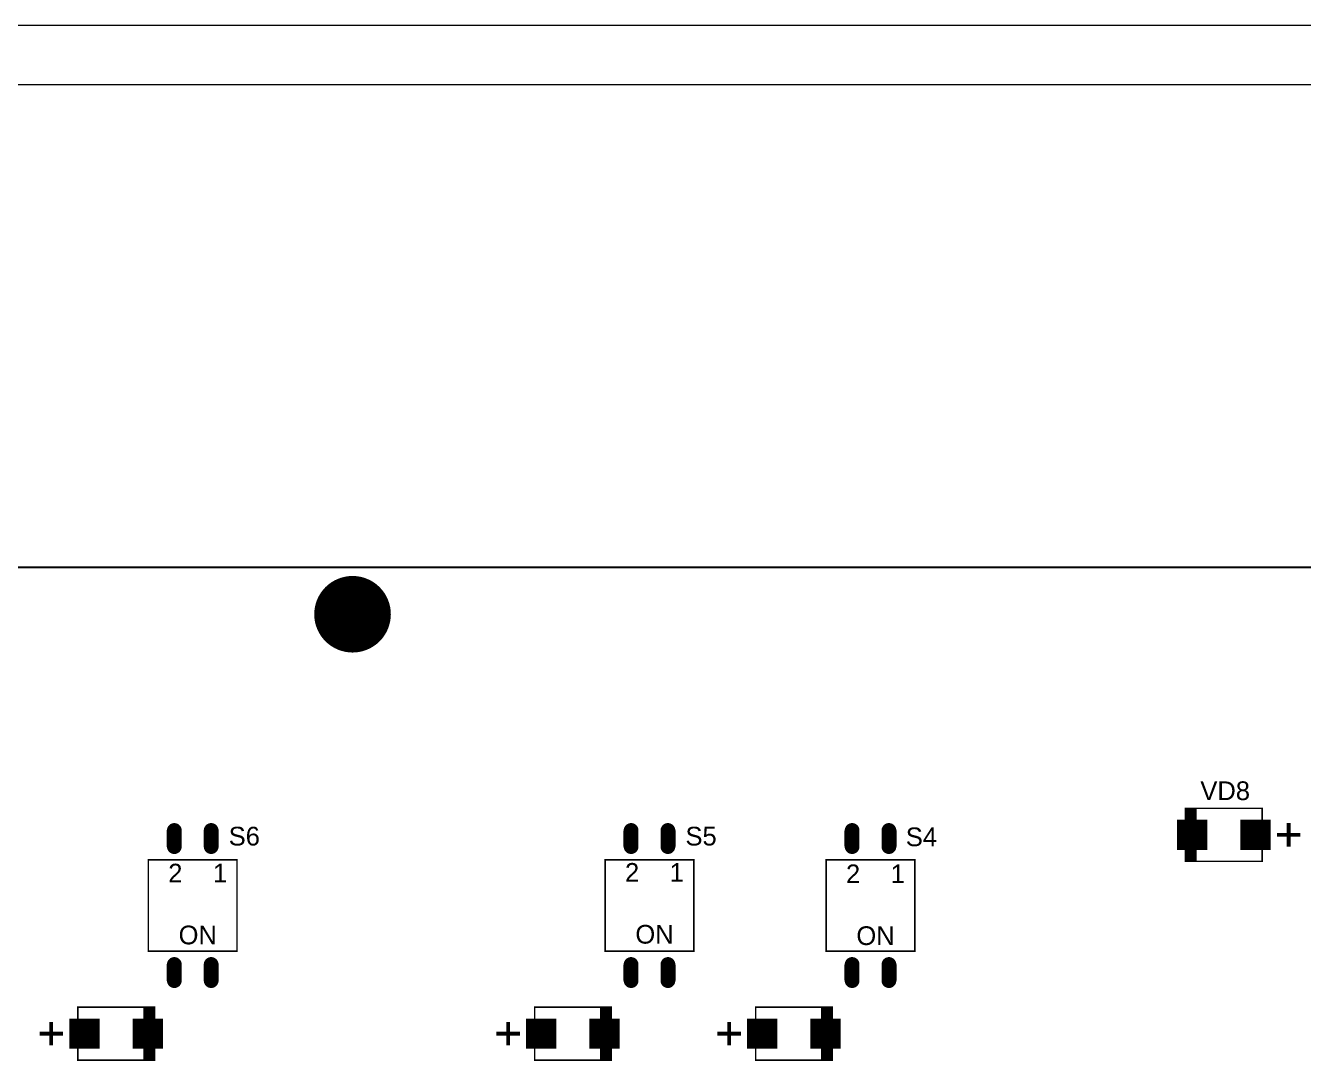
# Model space of a CAD drawing. Extents: x 25 to 880, y 8 to 306.
# Drawn here: x 659.2 to 767.6, y 217.8 to 306 of the extents above; entities that cross this region are included whole.
import ezdxf
from ezdxf.enums import TextEntityAlignment as Align

# ---------------------------------------------------------------- set-up
doc = ezdxf.new("R2010")
doc.units = 0
doc.header["$MEASUREMENT"] = 0
for name, color, linetype in [('BOARD', 7, 'Continuous'), ('BOT', 7, 'Continuous'), ('BOT_ASY', 7, 'Continuous')]:
    doc.layers.add(name, color=color, linetype=linetype)
doc.layers.add('РАМКА', color=7, linetype='Continuous', lineweight=0)

msp = doc.modelspace()

# ---------------------------------------------------------------- linework, layer by layer
at = {"layer": 'BOARD'}
msp.add_lwpolyline([(541.2, 131.4125), (832.3475, 131.4125), (832.3475, 260), (541.2, 260)], close=True, dxfattribs=at)
at = {"layer": 'BOT', "const_width": 0.25}
for points in [[(683.8075, 256.0312, -1), (690.0575, 256.0312, -1)], [(671.2887, 236.4, 1), (672.2887, 236.4), (672.2887, 237.5875, 1), (671.2887, 237.5875)], [(674.4637, 236.4, 1), (675.4637, 236.4), (675.4637, 237.5875, 1), (674.4637, 237.5875)], [(710.0387, 236.4, 1), (711.0387, 236.4), (711.0387, 237.5875, 1), (710.0387, 237.5875)], [(713.2137, 236.4, 1), (714.2137, 236.4), (714.2137, 237.5875, 1), (713.2137, 237.5875)], [(728.7887, 236.4, 1), (729.7887, 236.4), (729.7887, 237.5875, 1), (728.7887, 237.5875)], [(731.9637, 236.4, 1), (732.9637, 236.4), (732.9637, 237.5875, 1), (731.9637, 237.5875)], [(671.2887, 225.025, 1), (672.2887, 225.025), (672.2887, 226.2125, 1), (671.2887, 226.2125)], [(674.4637, 225.025, 1), (675.4637, 225.025), (675.4637, 226.2125, 1), (674.4637, 226.2125)], [(710.0387, 225.025, 1), (711.0387, 225.025), (711.0387, 226.2125, 1), (710.0387, 226.2125)], [(713.2137, 225.025, 1), (714.2137, 225.025), (714.2137, 226.2125, 1), (713.2137, 226.2125)], [(728.7887, 225.025, 1), (729.7887, 225.025), (729.7887, 226.2125, 1), (728.7887, 226.2125)], [(731.9637, 225.025, 1), (732.9637, 225.025), (732.9637, 226.2125, 1), (731.9637, 226.2125)]]:
    msp.add_lwpolyline(points, format="xyb", close=True, dxfattribs=at)
for points in [[(686.1262, 253.0125), (686.1262, 259.05)], [(686.3762, 252.9562), (686.3762, 259.1062)], [(686.6262, 252.9225), (686.6262, 259.14)], [(686.8762, 252.9075), (686.8762, 259.155)], [(687.1262, 252.9125), (687.1262, 259.15)], [(687.3762, 252.9387), (687.3762, 259.1237)], [(687.6262, 252.985), (687.6262, 259.0775)], [(687.8762, 253.0525), (687.8762, 259.01)], [(684.6262, 253.9225), (684.6262, 258.14)], [(684.8762, 253.6787), (684.8762, 258.3837)], [(685.1262, 253.4812), (685.1262, 258.5812)], [(685.3762, 253.3225), (685.3762, 258.74)], [(685.6262, 253.1925), (685.6262, 258.87)], [(685.8762, 253.0912), (685.8762, 258.9712)], [(688.1262, 253.1437), (688.1262, 258.9187)], [(688.3762, 253.26), (688.3762, 258.8025)], [(688.6262, 253.4062), (688.6262, 258.6562)], [(688.8762, 253.585), (688.8762, 258.4775)], [(689.1262, 253.8063), (689.1262, 258.2562)], [(689.3762, 254.0837), (689.3762, 257.9787)], [(684.1262, 254.6575), (684.1262, 257.405)], [(684.3762, 254.2337), (684.3762, 257.8288)], [(689.6262, 254.4475), (689.6262, 257.615)], [(689.8762, 254.9825), (689.8762, 257.08)], [(683.8762, 255.38), (683.8762, 256.6825)], [(757.1262, 236.15), (757.1262, 238.4625)], [(757.3762, 236.15), (757.3762, 238.4625)], [(757.6262, 236.15), (757.6262, 238.4625)], [(757.8762, 236.15), (757.8762, 238.4625)], [(758.1262, 236.15), (758.1262, 238.4625)], [(758.3762, 236.15), (758.3762, 238.4625)], [(758.6262, 236.15), (758.6262, 238.4625)], [(758.8762, 236.15), (758.8762, 238.4625)], [(759.1262, 236.15), (759.1262, 238.4625)], [(762.6262, 236.15), (762.6262, 238.4625)], [(762.8762, 236.15), (762.8762, 238.4625)], [(763.1262, 236.15), (763.1262, 238.4625)], [(763.3762, 236.15), (763.3762, 238.4625)], [(763.6262, 236.15), (763.6262, 238.4625)], [(763.8762, 236.15), (763.8762, 238.4625)], [(764.1262, 236.15), (764.1262, 238.4625)], [(764.3762, 236.15), (764.3762, 238.4625)], [(764.6262, 236.15), (764.6262, 238.4625)], [(671.3762, 236.1175), (671.3762, 237.87)], [(671.6262, 235.9275), (671.6262, 238.06)], [(671.8762, 235.9087), (671.8762, 238.0788)], [(672.1262, 236.0312), (672.1262, 237.9562)], [(674.6262, 236.0312), (674.6262, 237.9562)], [(674.8762, 235.9087), (674.8762, 238.0788)], [(675.1262, 235.9275), (675.1262, 238.06)], [(675.3762, 236.1175), (675.3762, 237.87)], [(710.1262, 236.1175), (710.1262, 237.87)], [(710.3762, 235.9275), (710.3762, 238.06)], [(710.6262, 235.9087), (710.6262, 238.0788)], [(710.8762, 236.0312), (710.8762, 237.9562)], [(713.3762, 236.0312), (713.3762, 237.9562)], [(713.6262, 235.9087), (713.6262, 238.0788)], [(713.8762, 235.9275), (713.8762, 238.06)], [(714.1262, 236.1175), (714.1262, 237.87)], [(728.8762, 236.1175), (728.8762, 237.87)], [(729.1262, 235.9275), (729.1262, 238.06)], [(729.3762, 235.9087), (729.3762, 238.0788)], [(729.6262, 236.0312), (729.6262, 237.9562)], [(732.1262, 236.0312), (732.1262, 237.9562)], [(732.3762, 235.9087), (732.3762, 238.0788)], [(732.6262, 235.9275), (732.6262, 238.06)], [(732.8762, 236.1175), (732.8762, 237.87)], [(671.3762, 224.7425), (671.3762, 226.495)], [(671.6262, 224.5525), (671.6262, 226.685)], [(671.8762, 224.5337), (671.8762, 226.7037)], [(672.1262, 224.6562), (672.1262, 226.5812)], [(674.6262, 224.6562), (674.6262, 226.5812)], [(674.8762, 224.5337), (674.8762, 226.7037)], [(675.1262, 224.5525), (675.1262, 226.685)], [(675.3762, 224.7425), (675.3762, 226.495)], [(710.1262, 224.7425), (710.1262, 226.495)], [(710.3762, 224.5525), (710.3762, 226.685)], [(710.6262, 224.5337), (710.6262, 226.7037)], [(710.8762, 224.6562), (710.8762, 226.5812)], [(713.3762, 224.6562), (713.3762, 226.5812)], [(713.6262, 224.5337), (713.6262, 226.7037)], [(713.8762, 224.5525), (713.8762, 226.685)], [(714.1262, 224.7425), (714.1262, 226.495)], [(728.8762, 224.7425), (728.8762, 226.495)], [(729.1262, 224.5525), (729.1262, 226.685)], [(729.3762, 224.5337), (729.3762, 226.7037)], [(729.6262, 224.6562), (729.6262, 226.5812)], [(732.1262, 224.6562), (732.1262, 226.5812)], [(732.3762, 224.5337), (732.3762, 226.7037)], [(732.6262, 224.5525), (732.6262, 226.685)], [(732.8762, 224.7425), (732.8762, 226.495)], [(663.1262, 219.275), (663.1262, 221.5875)], [(663.3762, 219.275), (663.3762, 221.5875)], [(663.6262, 219.275), (663.6262, 221.5875)], [(663.8762, 219.275), (663.8762, 221.5875)], [(664.1262, 219.275), (664.1262, 221.5875)], [(664.3762, 219.275), (664.3762, 221.5875)], [(664.6262, 219.275), (664.6262, 221.5875)], [(664.8762, 219.275), (664.8762, 221.5875)], [(665.1262, 219.275), (665.1262, 221.5875)], [(668.6262, 219.275), (668.6262, 221.5875)], [(668.8762, 219.275), (668.8762, 221.5875)], [(669.1262, 219.275), (669.1262, 221.5875)], [(669.3762, 219.275), (669.3762, 221.5875)], [(669.6262, 219.275), (669.6262, 221.5875)], [(669.8762, 219.275), (669.8762, 221.5875)], [(670.1262, 219.275), (670.1262, 221.5875)], [(670.3762, 219.275), (670.3762, 221.5875)], [(670.6262, 219.275), (670.6262, 221.5875)], [(701.8762, 219.275), (701.8762, 221.5875)], [(702.1262, 219.275), (702.1262, 221.5875)], [(702.3762, 219.275), (702.3762, 221.5875)], [(702.6262, 219.275), (702.6262, 221.5875)], [(702.8762, 219.275), (702.8762, 221.5875)], [(703.1262, 219.275), (703.1262, 221.5875)], [(703.3762, 219.275), (703.3762, 221.5875)], [(703.6262, 219.275), (703.6262, 221.5875)], [(703.8762, 219.275), (703.8762, 221.5875)], [(707.3762, 219.275), (707.3762, 221.5875)], [(707.6262, 219.275), (707.6262, 221.5875)], [(707.8762, 219.275), (707.8762, 221.5875)], [(708.1262, 219.275), (708.1262, 221.5875)], [(708.3762, 219.275), (708.3762, 221.5875)], [(708.6262, 219.275), (708.6262, 221.5875)], [(708.8762, 219.275), (708.8762, 221.5875)], [(709.1262, 219.275), (709.1262, 221.5875)], [(709.3762, 219.275), (709.3762, 221.5875)], [(720.6262, 219.275), (720.6262, 221.5875)], [(720.8762, 219.275), (720.8762, 221.5875)], [(721.1262, 219.275), (721.1262, 221.5875)], [(721.3762, 219.275), (721.3762, 221.5875)], [(721.6262, 219.275), (721.6262, 221.5875)], [(721.8762, 219.275), (721.8762, 221.5875)], [(722.1262, 219.275), (722.1262, 221.5875)], [(722.3762, 219.275), (722.3762, 221.5875)], [(722.6262, 219.275), (722.6262, 221.5875)], [(726.1262, 219.275), (726.1262, 221.5875)], [(726.3762, 219.275), (726.3762, 221.5875)], [(726.6262, 219.275), (726.6262, 221.5875)], [(726.8762, 219.275), (726.8762, 221.5875)], [(727.1262, 219.275), (727.1262, 221.5875)], [(727.3762, 219.275), (727.3762, 221.5875)], [(727.6262, 219.275), (727.6262, 221.5875)], [(727.8762, 219.275), (727.8762, 221.5875)], [(728.1262, 219.275), (728.1262, 221.5875)]]:
    msp.add_lwpolyline(points, dxfattribs=at)
for points in [[(757.0075, 236.15), (759.32, 236.15), (759.32, 238.4625), (757.0075, 238.4625)], [(762.3825, 236.15), (764.695, 236.15), (764.695, 238.4625), (762.3825, 238.4625)], [(663.0325, 219.275), (665.345, 219.275), (665.345, 221.5875), (663.0325, 221.5875)], [(668.4075, 219.275), (670.72, 219.275), (670.72, 221.5875), (668.4075, 221.5875)], [(701.7825, 219.275), (704.095, 219.275), (704.095, 221.5875), (701.7825, 221.5875)], [(707.1575, 219.275), (709.47, 219.275), (709.47, 221.5875), (707.1575, 221.5875)], [(720.5325, 219.275), (722.845, 219.275), (722.845, 221.5875), (720.5325, 221.5875)], [(725.9075, 219.275), (728.22, 219.275), (728.22, 221.5875), (725.9075, 221.5875)]]:
    msp.add_lwpolyline(points, close=True, dxfattribs=at)
at = {"layer": 'BOT_ASY'}
for points, const_width in [([(757.6012, 235.0537), (757.6012, 239.5588), (764.1012, 239.5588), (764.1012, 235.0537), (757.6012, 235.0537)], 0.125), ([(757.7262, 235.0537), (757.7262, 239.5588)], 0.125), ([(757.8512, 235.0537), (757.8512, 239.5588)], 0.125), ([(757.9762, 235.0537), (757.9762, 239.5588)], 0.125), ([(758.1012, 235.0537), (758.1012, 239.5588)], 0.125), ([(758.2262, 235.0537), (758.2262, 239.5588)], 0.125), ([(758.3512, 235.0537), (758.3512, 239.5588)], 0.125), ([(758.4762, 235.0537), (758.4762, 239.5588)], 0.125), ([(765.3512, 237.3062), (767.3512, 237.3062)], 0.3125), ([(766.3512, 238.3063), (766.3512, 236.3063)], 0.3125), ([(669.6137, 235.1812), (677.1387, 235.1812), (677.1387, 227.4313), (669.6137, 227.4313), (669.6137, 235.1812)], 0.125), ([(708.3637, 235.1812), (715.8887, 235.1812), (715.8887, 227.4313), (708.3637, 227.4313), (708.3637, 235.1812)], 0.125), ([(727.1137, 235.1812), (734.6387, 235.1812), (734.6387, 227.4313), (727.1137, 227.4313), (727.1137, 235.1812)], 0.125), ([(670.1262, 222.6837), (670.1262, 218.1787), (663.6262, 218.1787), (663.6262, 222.6837), (670.1262, 222.6837)], 0.125), ([(669.2512, 222.6837), (669.2512, 218.1787)], 0.125), ([(669.3762, 222.6837), (669.3762, 218.1787)], 0.125), ([(669.5012, 222.6837), (669.5012, 218.1787)], 0.125), ([(669.6262, 222.6837), (669.6262, 218.1787)], 0.125), ([(669.7512, 222.6837), (669.7512, 218.1787)], 0.125), ([(669.8762, 222.6837), (669.8762, 218.1787)], 0.125), ([(670.0012, 222.6837), (670.0012, 218.1787)], 0.125), ([(708.8762, 222.6837), (708.8762, 218.1787), (702.3762, 218.1787), (702.3762, 222.6837), (708.8762, 222.6837)], 0.125), ([(708.0012, 222.6837), (708.0012, 218.1787)], 0.125), ([(708.1262, 222.6837), (708.1262, 218.1787)], 0.125), ([(708.2512, 222.6837), (708.2512, 218.1787)], 0.125), ([(708.3762, 222.6837), (708.3762, 218.1787)], 0.125), ([(708.5012, 222.6837), (708.5012, 218.1787)], 0.125), ([(708.6262, 222.6837), (708.6262, 218.1787)], 0.125), ([(708.7512, 222.6837), (708.7512, 218.1787)], 0.125), ([(727.6262, 222.6837), (727.6262, 218.1787), (721.1262, 218.1787), (721.1262, 222.6837), (727.6262, 222.6837)], 0.125), ([(726.7512, 222.6837), (726.7512, 218.1787)], 0.125), ([(726.8762, 222.6837), (726.8762, 218.1787)], 0.125), ([(727.0012, 222.6837), (727.0012, 218.1787)], 0.125), ([(727.1262, 222.6837), (727.1262, 218.1787)], 0.125), ([(727.2512, 222.6837), (727.2512, 218.1787)], 0.125), ([(727.3762, 222.6837), (727.3762, 218.1787)], 0.125), ([(727.5012, 222.6837), (727.5012, 218.1787)], 0.125), ([(661.3762, 219.4313), (661.3762, 221.4312)], 0.3125), ([(700.1262, 219.4313), (700.1262, 221.4312)], 0.3125), ([(718.8762, 219.4313), (718.8762, 221.4312)], 0.3125), ([(662.3762, 220.4312), (660.3762, 220.4312)], 0.3125), ([(701.1262, 220.4312), (699.1262, 220.4312)], 0.3125), ([(719.8762, 220.4312), (717.8762, 220.4312)], 0.3125)]:
    msp.add_lwpolyline(points, dxfattribs=dict(at, const_width=const_width))
at = {"layer": 'BOT_ASY', "const_width": 0.125}
for points in [[(672.3762, 237.6812), (672.3762, 236.3063, -1), (671.2512, 236.3063), (671.2512, 237.6812, -1), (672.3762, 237.6812)], [(675.5012, 237.6812), (675.5012, 236.3063, -1), (674.3762, 236.3063), (674.3762, 237.6812, -1), (675.5012, 237.6812)], [(711.1262, 237.6812), (711.1262, 236.3063, -1), (710.0012, 236.3063), (710.0012, 237.6812, -1), (711.1262, 237.6812)], [(714.2512, 237.6812), (714.2512, 236.3063, -1), (713.1262, 236.3063), (713.1262, 237.6812, -1), (714.2512, 237.6812)], [(729.8762, 237.6812), (729.8762, 236.3063, -1), (728.7512, 236.3063), (728.7512, 237.6812, -1), (729.8762, 237.6812)], [(733.0012, 237.6812), (733.0012, 236.3063, -1), (731.8762, 236.3063), (731.8762, 237.6812, -1), (733.0012, 237.6812)], [(672.3762, 226.3063), (672.3762, 224.9313, -1), (671.2512, 224.9313), (671.2512, 226.3063, -1), (672.3762, 226.3063)], [(675.5012, 226.3063), (675.5012, 224.9313, -1), (674.3762, 224.9313), (674.3762, 226.3063, -1), (675.5012, 226.3063)], [(711.1262, 226.3063), (711.1262, 224.9313, -1), (710.0012, 224.9313), (710.0012, 226.3063, -1), (711.1262, 226.3063)], [(714.2512, 226.3063), (714.2512, 224.9313, -1), (713.1262, 224.9313), (713.1262, 226.3063, -1), (714.2512, 226.3063)], [(729.8762, 226.3063), (729.8762, 224.9313, -1), (728.7512, 224.9313), (728.7512, 226.3063, -1), (729.8762, 226.3063)], [(733.0012, 226.3063), (733.0012, 224.9313, -1), (731.8762, 224.9313), (731.8762, 226.3063, -1), (733.0012, 226.3063)]]:
    msp.add_lwpolyline(points, format="xyb", dxfattribs=at)
at = {"layer": 'РАМКА'}
for p, q in [((880, 306), (460, 306)), ((480, 301), (875, 301))]:
    msp.add_line(p, q, dxfattribs=at)

# ---------------------------------------------------------------- texts
at = {"layer": 'BOT_ASY', "width": 1.019685}
for s, p in [('VD8', (760.9651, 240.2562)), ('S6', (677.7512, 236.4025)), ('S5', (716.5012, 236.4025)), ('S4', (735.192, 236.3433))]:
    msp.add_text(s, height=1.5875, dxfattribs=at).set_placement(p, align=Align.CENTER)
for s, p in [('2', (671.2971, 233.2655)), ('1', (675.0867, 233.2655)), ('2', (710.0471, 233.3248)), ('1', (713.8367, 233.3248)), ('2', (728.7971, 233.2063)), ('1', (732.5867, 233.2063)), ('ON', (672.1783, 228.0155)), ('ON', (710.9283, 228.0748)), ('ON', (729.6783, 227.9563))]:
    msp.add_text(s, height=1.5875, dxfattribs=at).set_placement(p)

doc.saveas('drawing.dxf')
